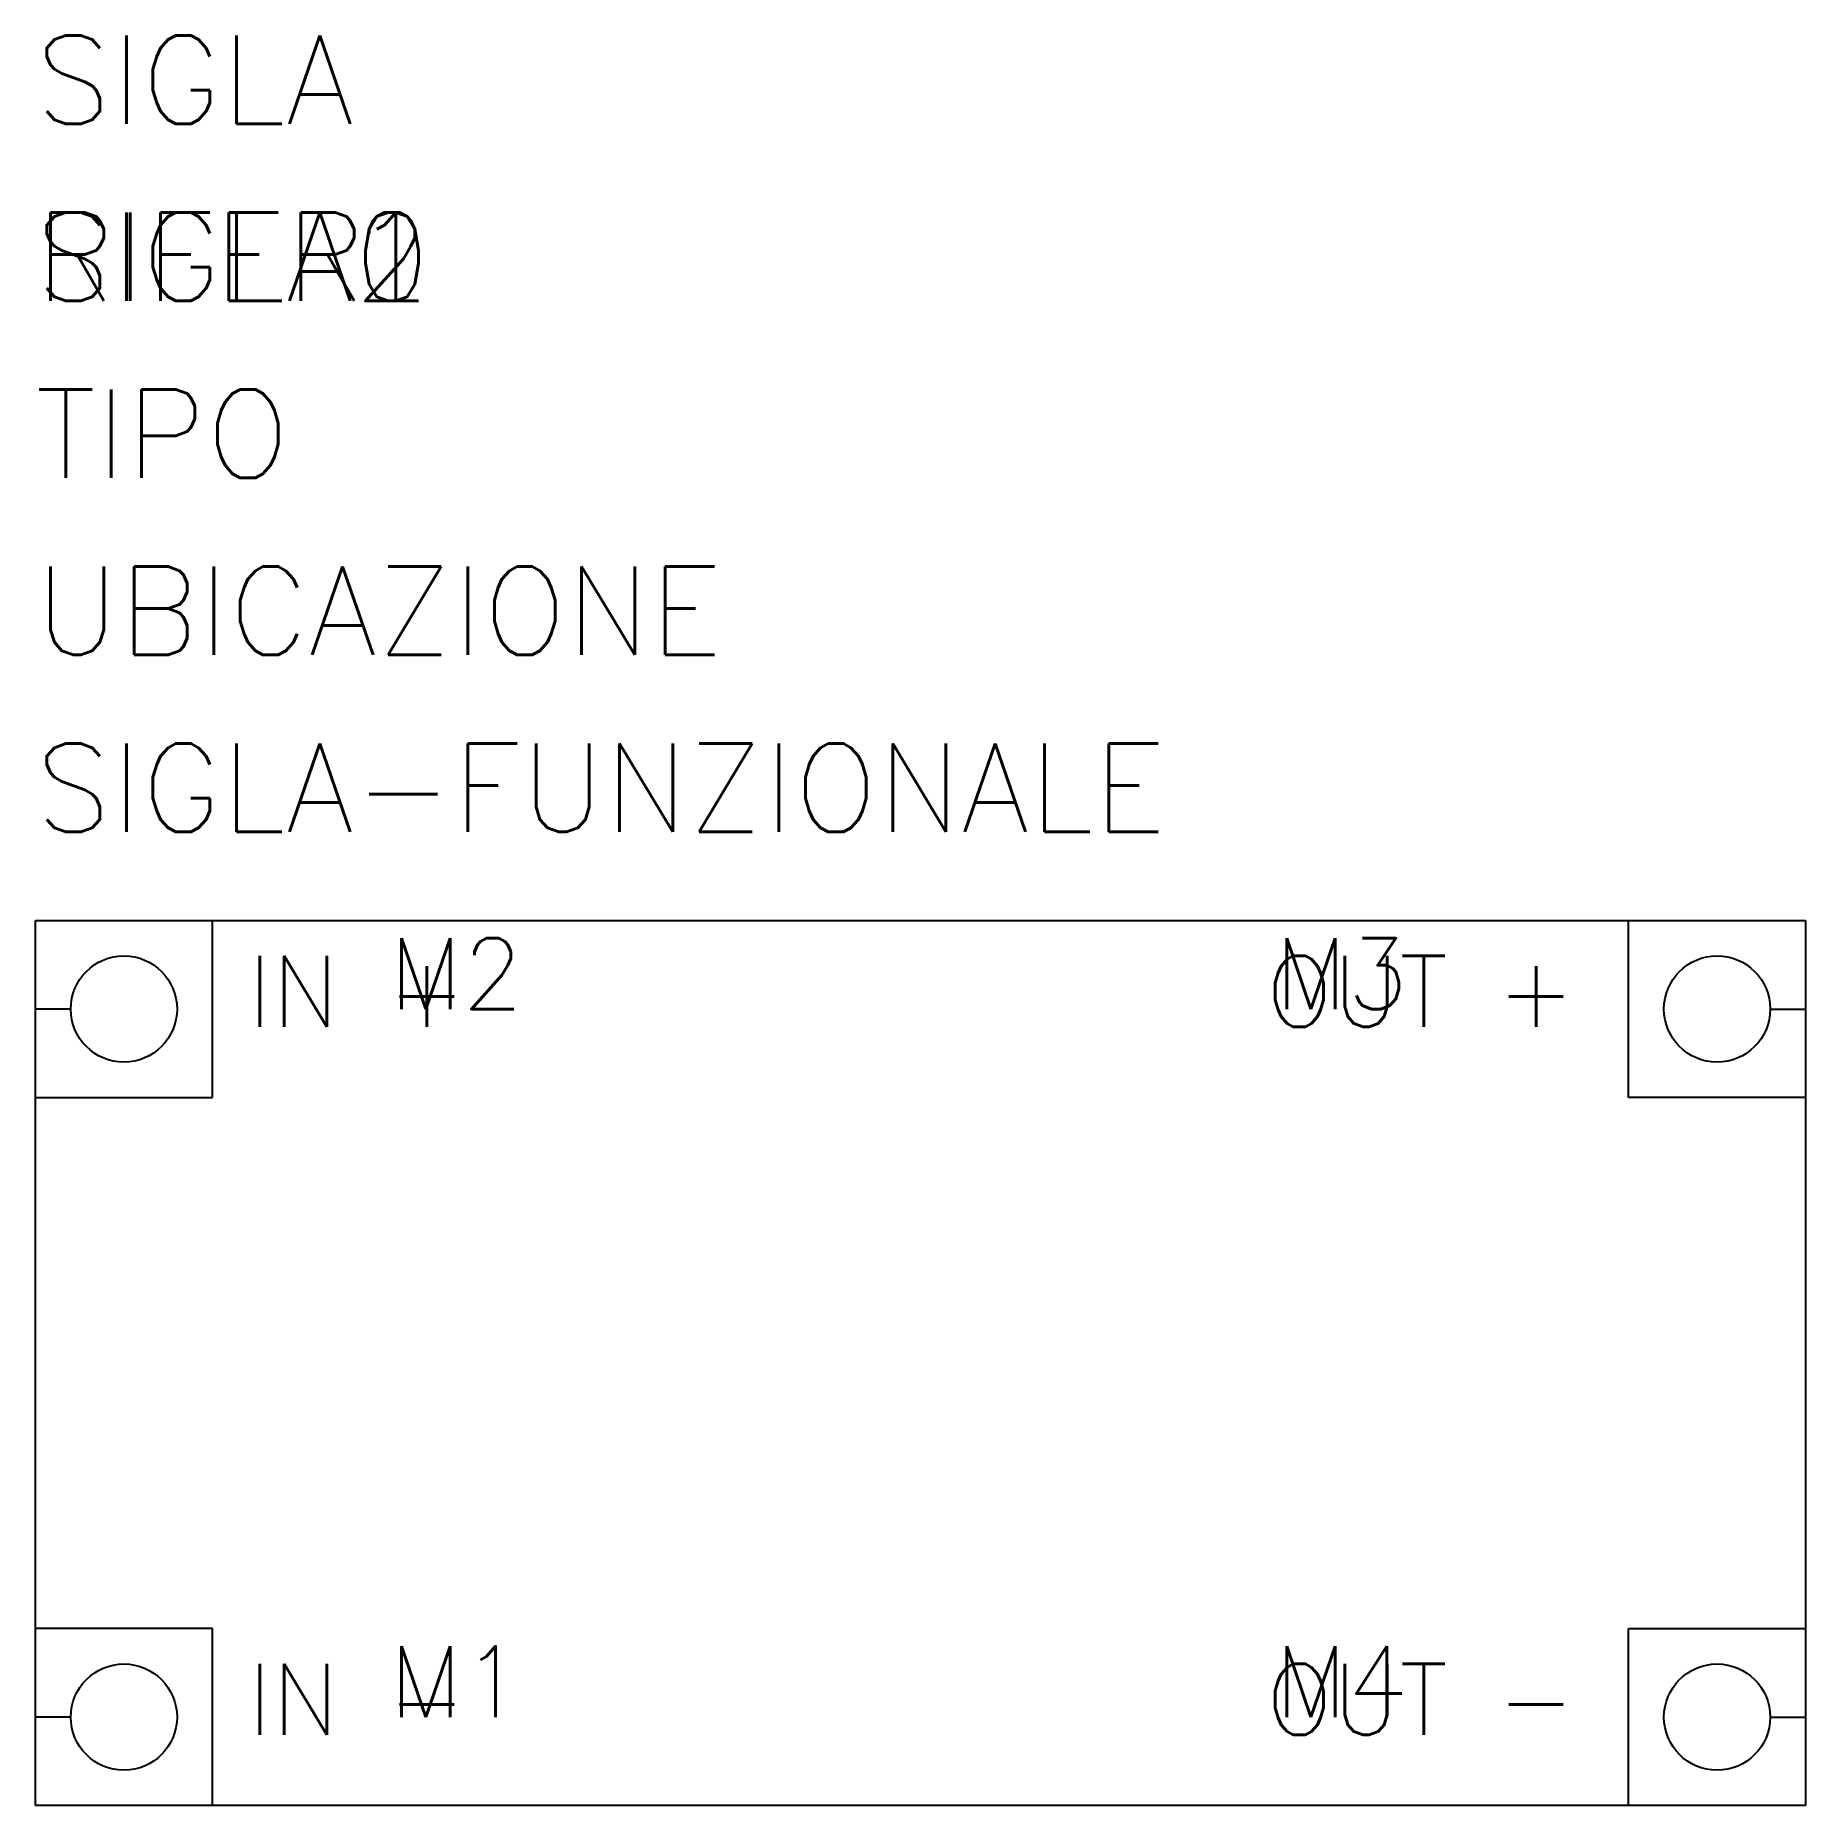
# Model space of a CAD drawing. Extents: x 0 to 50, y 0 to 50.
import ezdxf

# ---------------------------------------------------------------- set-up
doc = ezdxf.new("R2010")
doc.units = 0
doc.header["$LTSCALE"] = 4
doc.layers.get('0').update_dxf_attribs({"linetype": 'CONTINUOUS'})
doc.styles.get("Standard").update_dxf_attribs({"font": 'romans.shx'})

msp = doc.modelspace()

# ---------------------------------------------------------------- linework, layer by layer
for p, q in [((0, 0), (0, 25)), ((0, 25), (50, 25)), ((5, 20), (5, 25)), ((45, 20), (45, 25)), ((50, 25), (50, 0)), ((1, 22.5), (0, 22.5)), ((49, 22.5), (50, 22.5)), ((0, 20), (5, 20)), ((50, 20), (45, 20)), ((5, 5), (0, 5)), ((5, 0), (5, 5)), ((45, 0), (45, 5)), ((45, 5), (50, 5)), ((1, 2.5), (0, 2.5)), ((49, 2.5), (50, 2.5)), ((50, 0), (0, 0))]:
    msp.add_line(p, q)
for centre in [(2.5, 22.5), (47.5, 22.5), (2.5, 2.5), (47.5, 2.5)]:
    msp.add_circle(centre, 1.5)

# ---------------------------------------------------------------- texts
at = {"char_height": 2}
for s, width, insert, attachment_point in [('IN +', 7.5, (6, 24), 1), ('OUT +', 10, (43.5, 24), 3), ('IN -', 7.5, (6, 4), 1), ('OUT -', 11, (43.5, 4), 3)]:
    msp.add_mtext_dynamic_manual_height_columns(s, width=width, gutter_width=1, heights=[0], dxfattribs=dict(at, insert=insert, attachment_point=attachment_point))
at = {"color": 3}
for tag, p, s, flags in [('SIGLA', (0, 47.5), 'SIGLA ?', 8), ('SIGLA0', (0, 42.5), '', 9), ('SIGLA1', (0, 42.5), '', 9), ('SIGLA2', (0, 42.5), '', 9), ('RIFER', (0, 42.5), 'RIFER ?', 8), ('TIPO', (0, 37.5), '', 9), ('UBICAZIONE', (0, 32.5), '', 8), ('SIGLA-FUNZIONALE', (0, 27.5), '', 9)]:
    msp.add_attdef(tag, p, s, height=2.5, dxfattribs=dict(at, flags=flags))
at = {"color": 4, "flags": 8}
for tag, p in [('M2', (10, 22.5)), ('M3', (35, 22.5)), ('M1', (10, 2.5)), ('M4', (35, 2.5))]:
    msp.add_attdef(tag, p, '', height=2, dxfattribs=at)
for tag, p, s, height, flags in [('F2', (0, 22.5), '', 0.00001, 9), ('F3', (50, 22.5), '', 0.00001, 9), ('F1', (0, 2.5), '', 0.00001, 9), ('F4', (50, 2.5), '', 0.00001, 9), ('TIPOSIG', (0, 0), '3', 0.00000001, 9), ('POSIZIONE', (0, 0), '', 0.00000001, 9), ('P-TABELLA', (0, 0), '', 0.00000001, 9), ('T-TABELLA', (0, 0), '', 0.00000001, 9), ('H-TABELLA', (0, 0), '', 0.00000001, 9), ('CODICE', (0, 0), '1xNNN', 0.00000001, 9), ('NOTE1', (0, 0), '', 0.00000001, 9), ('NOTE2', (0, 0), '', 0.00000001, 9), ('DEN1', (0, 0), '', 0.00000001, 8), ('DEN1-A', (0, 0), '', 0.00000001, 8), ('DEN1-TRAD-ID', (0, 0), '', 0.00000001, 8)]:
    msp.add_attdef(tag, p, s, height=height, dxfattribs=dict(flags=flags))

doc.saveas('drawing.dxf')
